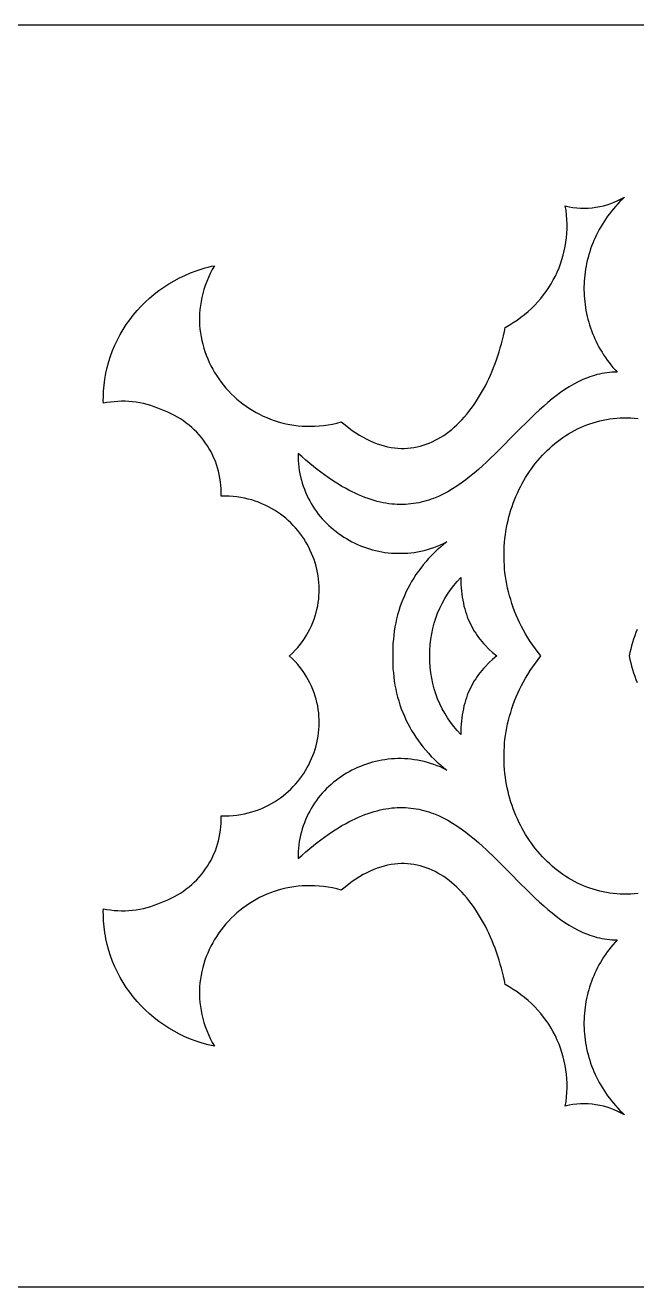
# Model space of a CAD drawing. Extents: x 759 to 1559, y -443 to -303.
# Drawn here: x 881.5 to 949.3, y -442.8 to -302.8 of the extents above; entities that cross this region are included whole.
import ezdxf

# ---------------------------------------------------------------- set-up
doc = ezdxf.new("R2010")
doc.units = 0
doc.layers.add('LAYER_2', color=174, linetype='CONTINUOUS')

msp = doc.modelspace()

# ---------------------------------------------------------------- linework, layer by layer
at = {"layer": 'LAYER_2'}
for points in [[(758.95, -442.83), (1558.95, -442.83), (1558.95, -302.83), (758.95, -302.83)], [(947.93, -321.9), (947.66, -322.16), (947.41, -322.41), (947.16, -322.67), (946.92, -322.94), (946.68, -323.21), (946.46, -323.48), (946.24, -323.76), (946.03, -324.04), (945.83, -324.32), (945.64, -324.61), (945.46, -324.9), (945.28, -325.2), (945.11, -325.5), (944.95, -325.8), (944.8, -326.1), (944.65, -326.41), (944.52, -326.72), (944.39, -327.03), (944.27, -327.34), (944.16, -327.66), (944.05, -327.97), (943.96, -328.29), (943.87, -328.61), (943.79, -328.94), (943.71, -329.26), (943.65, -329.58), (943.59, -329.91), (943.55, -330.24), (943.5, -330.56), (943.47, -330.89), (943.45, -331.22), (943.43, -331.55), (943.42, -331.88), (943.42, -332.21), (943.43, -332.53), (943.45, -332.86), (943.47, -333.19), (943.5, -333.52), (943.54, -333.84), (943.59, -334.17), (943.64, -334.49), (943.7, -334.82), (943.78, -335.14), (943.85, -335.46), (943.94, -335.78), (944.04, -336.09), (944.14, -336.41), (944.25, -336.72), (944.37, -337.03), (944.5, -337.34), (944.63, -337.65), (944.77, -337.95), (944.92, -338.25), (945.08, -338.55), (945.25, -338.84), (945.42, -339.13), (945.6, -339.42), (945.79, -339.71), (945.99, -339.99), (946.2, -340.26), (946.41, -340.53), (946.63, -340.8), (946.86, -341.07), (947.1, -341.33), (946.81, -341.33), (946.52, -341.34), (946.24, -341.37), (945.96, -341.4), (945.68, -341.44), (945.41, -341.49), (945.13, -341.55), (944.86, -341.61), (944.59, -341.69), (944.33, -341.77), (944.06, -341.85), (943.8, -341.95), (943.29, -342.16), (942.78, -342.4), (942.28, -342.67), (941.79, -342.95), (941.3, -343.27), (940.82, -343.6), (940.35, -343.95), (939.88, -344.31), (939.41, -344.7), (938.95, -345.1), (938.49, -345.51), (938.04, -345.93), (937.14, -346.8), (936.24, -347.69), (935.35, -348.6), (934.45, -349.52), (933.55, -350.42), (933.1, -350.86), (932.64, -351.29), (932.18, -351.72), (931.72, -352.13), (931.25, -352.53), (930.77, -352.92), (930.3, -353.29), (929.81, -353.65), (929.32, -353.98), (928.82, -354.3), (928.31, -354.6), (927.8, -354.87), (927.28, -355.12), (926.74, -355.34), (926.47, -355.44), (926.2, -355.53), (925.93, -355.61), (925.65, -355.69), (925.37, -355.76), (925.09, -355.82), (924.8, -355.88), (924.51, -355.92), (924.22, -355.96), (923.93, -355.99), (923.63, -356.01), (923.33, -356.02), (923.03, -356.02), (922.72, -356.01), (922.41, -355.99), (922.1, -355.97), (921.78, -355.93), (921.46, -355.88), (921.14, -355.82), (920.81, -355.75), (920.48, -355.67), (920.15, -355.58), (919.81, -355.47), (919.47, -355.36), (919.12, -355.23), (918.77, -355.1), (918.42, -354.95), (918.06, -354.78), (917.7, -354.61), (917.33, -354.42), (916.96, -354.22), (916.58, -354.01), (916.2, -353.78), (915.82, -353.54), (915.43, -353.29), (915.04, -353.02), (914.64, -352.74), (914.24, -352.44), (913.83, -352.13), (913.42, -351.81), (913, -351.47), (912.58, -351.11), (912.15, -350.74), (911.72, -350.36), (911.72, -350.74), (911.73, -351.12), (911.76, -351.5), (911.8, -351.87), (911.85, -352.24), (911.91, -352.6), (911.99, -352.96), (912.08, -353.31), (912.18, -353.66), (912.29, -354), (912.41, -354.33), (912.54, -354.66), (912.68, -354.99), (912.84, -355.31), (913, -355.62), (913.17, -355.92), (913.36, -356.22), (913.55, -356.51), (913.75, -356.8), (913.96, -357.08), (914.18, -357.35), (914.4, -357.61), (914.64, -357.87), (914.88, -358.11), (915.13, -358.36), (915.39, -358.59), (915.65, -358.81), (915.92, -359.03), (916.2, -359.24), (916.49, -359.44), (916.78, -359.63), (917.07, -359.81), (917.38, -359.99), (917.68, -360.15), (918, -360.31), (918.31, -360.45), (918.64, -360.59), (918.96, -360.72), (919.29, -360.84), (919.63, -360.94), (919.97, -361.04), (920.31, -361.13), (920.66, -361.21), (921, -361.27), (921.35, -361.33), (921.71, -361.37), (922.06, -361.41), (922.42, -361.43), (922.78, -361.44), (923.14, -361.44), (923.5, -361.43), (923.87, -361.41), (924.23, -361.38), (924.59, -361.33), (924.96, -361.27), (925.32, -361.2), (925.69, -361.12), (926.05, -361.02), (926.41, -360.92), (926.78, -360.79), (927.14, -360.66), (927.5, -360.51), (927.85, -360.35), (928.21, -360.18), (927.85, -360.47), (927.49, -360.76), (927.15, -361.07), (926.82, -361.38), (926.49, -361.7), (926.18, -362.03), (925.88, -362.37), (925.59, -362.72), (925.31, -363.07), (925.05, -363.43), (924.79, -363.8), (924.55, -364.18), (924.31, -364.56), (924.09, -364.95), (923.88, -365.35), (923.68, -365.75), (923.5, -366.16), (923.32, -366.57), (923.16, -366.99), (923.01, -367.41), (922.88, -367.84), (922.75, -368.28), (922.64, -368.72), (922.54, -369.16), (922.46, -369.61), (922.38, -370.06), (922.32, -370.51), (922.28, -370.97), (922.24, -371.43), (922.22, -371.9), (922.21, -372.36), (922.22, -372.83), (922.21, -373.3), (922.22, -373.77), (922.24, -374.24), (922.28, -374.7), (922.32, -375.16), (922.38, -375.61), (922.46, -376.06), (922.54, -376.51), (922.64, -376.95), (922.75, -377.39), (922.88, -377.82), (923.01, -378.25), (923.16, -378.68), (923.32, -379.1), (923.5, -379.51), (923.68, -379.92), (923.88, -380.32), (924.09, -380.72), (924.31, -381.11), (924.55, -381.49), (924.79, -381.86), (925.05, -382.23), (925.31, -382.6), (925.59, -382.95), (925.88, -383.3), (926.18, -383.63), (926.49, -383.97), (926.82, -384.29), (927.15, -384.6), (927.49, -384.91), (927.85, -385.2), (928.21, -385.49), (927.85, -385.31), (927.5, -385.15), (927.14, -385.01), (926.78, -384.87), (926.41, -384.75), (926.05, -384.64), (925.69, -384.55), (925.32, -384.47), (924.96, -384.4), (924.59, -384.34), (924.23, -384.29), (923.87, -384.26), (923.5, -384.23), (923.14, -384.22), (922.78, -384.22), (922.42, -384.24), (922.06, -384.26), (921.71, -384.29), (921.35, -384.34), (921, -384.4), (920.66, -384.46), (920.31, -384.54), (919.97, -384.63), (919.63, -384.72), (919.29, -384.83), (918.96, -384.95), (918.64, -385.08), (918.31, -385.21), (918, -385.36), (917.68, -385.52), (917.38, -385.68), (917.07, -385.85), (916.78, -386.04), (916.49, -386.23), (916.2, -386.43), (915.92, -386.64), (915.65, -386.85), (915.39, -387.08), (915.13, -387.31), (914.88, -387.55), (914.64, -387.8), (914.4, -388.06), (914.18, -388.32), (913.96, -388.59), (913.75, -388.87), (913.55, -389.16), (913.36, -389.45), (913.17, -389.75), (913, -390.05), (912.84, -390.36), (912.68, -390.68), (912.54, -391), (912.41, -391.33), (912.29, -391.67), (912.18, -392.01), (912.08, -392.36), (911.99, -392.71), (911.91, -393.07), (911.85, -393.43), (911.8, -393.8), (911.76, -394.17), (911.73, -394.54), (911.72, -394.93), (911.72, -395.31), (912.15, -394.93), (912.58, -394.56), (913, -394.2), (913.42, -393.86), (913.83, -393.54), (914.24, -393.23), (914.64, -392.93), (915.04, -392.65), (915.43, -392.38), (915.82, -392.13), (916.2, -391.89), (916.58, -391.66), (916.96, -391.45), (917.33, -391.25), (917.7, -391.06), (918.06, -390.89), (918.42, -390.72), (918.77, -390.57), (919.12, -390.43), (919.47, -390.31), (919.81, -390.19), (920.15, -390.09), (920.48, -390), (920.81, -389.92), (921.14, -389.85), (921.46, -389.79), (921.78, -389.74), (922.1, -389.7), (922.41, -389.67), (922.72, -389.66), (923.03, -389.65), (923.33, -389.65), (923.63, -389.66), (923.93, -389.68), (924.22, -389.71), (924.51, -389.74), (924.8, -389.79), (925.09, -389.84), (925.37, -389.91), (925.65, -389.98), (925.93, -390.05), (926.2, -390.14), (926.47, -390.23), (926.74, -390.33), (927.28, -390.55), (927.8, -390.8), (928.31, -391.07), (928.82, -391.37), (929.32, -391.68), (929.81, -392.02), (930.3, -392.38), (930.77, -392.75), (931.25, -393.14), (931.72, -393.54), (932.18, -393.95), (932.64, -394.38), (933.55, -395.25), (934.45, -396.15), (935.35, -397.06), (936.24, -397.97), (937.14, -398.87), (937.59, -399.31), (938.04, -399.74), (938.49, -400.16), (938.95, -400.57), (939.41, -400.97), (939.88, -401.35), (940.35, -401.72), (940.82, -402.07), (941.3, -402.4), (941.79, -402.71), (942.28, -403), (942.78, -403.27), (943.29, -403.51), (943.8, -403.72), (944.06, -403.81), (944.33, -403.9), (944.59, -403.98), (944.86, -404.06), (945.13, -404.12), (945.41, -404.18), (945.68, -404.23), (945.96, -404.27), (946.24, -404.3), (946.52, -404.32), (946.81, -404.34), (947.1, -404.34), (946.86, -404.6), (946.63, -404.87), (946.41, -405.13), (946.2, -405.41), (945.99, -405.68), (945.79, -405.96), (945.6, -406.25), (945.42, -406.53), (945.25, -406.83), (945.08, -407.12), (944.92, -407.42), (944.77, -407.72), (944.63, -408.02), (944.5, -408.33), (944.37, -408.63), (944.25, -408.95), (944.14, -409.26), (944.04, -409.57), (943.94, -409.89), (943.85, -410.21), (943.78, -410.53), (943.7, -410.85), (943.64, -411.17), (943.59, -411.5), (943.54, -411.82), (943.5, -412.15), (943.47, -412.48), (943.45, -412.81), (943.43, -413.13), (943.42, -413.46), (943.42, -413.79), (943.43, -414.12), (943.45, -414.45), (943.47, -414.78), (943.5, -415.1), (943.55, -415.43), (943.59, -415.76), (943.65, -416.08), (943.71, -416.41), (943.79, -416.73), (943.87, -417.05), (943.96, -417.38), (944.05, -417.69), (944.16, -418.01), (944.27, -418.33), (944.39, -418.64), (944.52, -418.95), (944.65, -419.26), (944.8, -419.57), (944.95, -419.87), (945.11, -420.17), (945.28, -420.47), (945.46, -420.76), (945.64, -421.06), (945.83, -421.34), (946.03, -421.63), (946.24, -421.91), (946.46, -422.19), (946.68, -422.46), (946.92, -422.73), (947.16, -423), (947.41, -423.26), (947.66, -423.51), (947.93, -423.76), (947.55, -423.56), (947.17, -423.37), (946.78, -423.2), (946.38, -423.05), (945.98, -422.91), (945.57, -422.8), (945.16, -422.71), (944.74, -422.64), (944.32, -422.58), (943.89, -422.55), (943.47, -422.54), (943.04, -422.54), (942.62, -422.57), (942.19, -422.62), (941.77, -422.69), (941.35, -422.78), (941.43, -422.27), (941.49, -421.76), (941.53, -421.26), (941.55, -420.75), (941.54, -420.25), (941.52, -419.75), (941.48, -419.25), (941.42, -418.76), (941.34, -418.27), (941.24, -417.79), (941.12, -417.31), (940.98, -416.83), (940.82, -416.37), (940.65, -415.9), (940.46, -415.45), (940.25, -415), (940.02, -414.56), (939.77, -414.13), (939.51, -413.71), (939.23, -413.3), (938.94, -412.9), (938.63, -412.51), (938.3, -412.13), (937.96, -411.76), (937.6, -411.41), (937.23, -411.06), (936.84, -410.73), (936.43, -410.42), (936.02, -410.12), (935.58, -409.83), (935.14, -409.56), (934.68, -409.3), (934.59, -408.84), (934.49, -408.38), (934.38, -407.92), (934.26, -407.47), (934.14, -407.02), (934.01, -406.58), (933.87, -406.14), (933.72, -405.7), (933.56, -405.27), (933.4, -404.85), (933.23, -404.43), (933.06, -404.02), (932.87, -403.61), (932.68, -403.21), (932.48, -402.82), (932.28, -402.43), (932.07, -402.06), (931.85, -401.69), (931.62, -401.33), (931.39, -400.97), (931.15, -400.63), (930.91, -400.3), (930.66, -399.97), (930.41, -399.66), (930.14, -399.35), (929.88, -399.06), (929.6, -398.77), (929.33, -398.5), (929.04, -398.24), (928.75, -397.99), (928.46, -397.76), (928.16, -397.53), (927.86, -397.32), (927.55, -397.12), (927.23, -396.94), (926.91, -396.76), (926.59, -396.61), (926.26, -396.46), (925.93, -396.34), (925.59, -396.22), (925.25, -396.12), (924.91, -396.04), (924.56, -395.98), (924.21, -395.92), (923.85, -395.89), (923.49, -395.87), (923.13, -395.87), (922.76, -395.89), (922.39, -395.93), (922.02, -395.98), (921.64, -396.05), (921.26, -396.15), (920.88, -396.26), (920.49, -396.39), (920.11, -396.53), (919.72, -396.7), (919.32, -396.89), (918.93, -397.1), (918.53, -397.34), (918.13, -397.59), (917.73, -397.86), (917.33, -398.16), (916.92, -398.48), (916.51, -398.82), (916.02, -398.69), (915.53, -398.58), (915.04, -398.49), (914.55, -398.42), (914.07, -398.37), (913.59, -398.34), (913.11, -398.33), (912.64, -398.33), (912.17, -398.35), (911.71, -398.39), (911.26, -398.45), (910.81, -398.52), (910.36, -398.61), (909.92, -398.71), (909.49, -398.83), (909.07, -398.97), (908.65, -399.12), (908.24, -399.28), (907.84, -399.46), (907.44, -399.65), (907.06, -399.86), (906.68, -400.08), (906.31, -400.31), (905.95, -400.55), (905.6, -400.81), (905.26, -401.07), (904.93, -401.35), (904.61, -401.64), (904.3, -401.94), (904, -402.25), (903.72, -402.56), (903.44, -402.89), (903.18, -403.23), (902.93, -403.57), (902.69, -403.93), (902.46, -404.29), (902.25, -404.66), (902.05, -405.04), (901.86, -405.42), (901.69, -405.81), (901.53, -406.2), (901.38, -406.6), (901.25, -407.01), (901.14, -407.42), (901.04, -407.84), (900.95, -408.26), (900.89, -408.68), (900.83, -409.11), (900.8, -409.54), (900.78, -409.98), (900.78, -410.41), (900.79, -410.85), (900.83, -411.29), (900.88, -411.74), (900.95, -412.18), (901.04, -412.62), (901.14, -413.07), (901.27, -413.51), (901.42, -413.95), (901.58, -414.4), (901.77, -414.84), (901.97, -415.28), (902.2, -415.71), (902.45, -416.15), (902.1, -416.07), (901.76, -415.99), (901.09, -415.8), (900.43, -415.59), (899.79, -415.34), (899.16, -415.08), (898.55, -414.79), (897.96, -414.47), (897.38, -414.13), (896.82, -413.77), (896.28, -413.38), (895.75, -412.98), (895.25, -412.55), (894.77, -412.11), (894.3, -411.64), (893.86, -411.16), (893.44, -410.66), (893.04, -410.15), (892.66, -409.61), (892.31, -409.07), (891.98, -408.5), (891.68, -407.93), (891.4, -407.34), (891.15, -406.74), (890.92, -406.12), (890.72, -405.5), (890.55, -404.86), (890.4, -404.22), (890.34, -403.89), (890.29, -403.56), (890.24, -403.24), (890.2, -402.9), (890.17, -402.57), (890.14, -402.24), (890.13, -401.9), (890.12, -401.56), (890.11, -401.22), (890.12, -400.88), (890.52, -400.96), (890.92, -401.02), (891.33, -401.06), (891.73, -401.09), (892.14, -401.1), (892.55, -401.1), (892.96, -401.08), (893.36, -401.04), (893.77, -400.99), (894.17, -400.93), (894.58, -400.84), (894.97, -400.74), (895.37, -400.63), (895.76, -400.5), (896.15, -400.35), (896.54, -400.18), (896.91, -400.04), (897.28, -399.89), (897.64, -399.72), (898, -399.54), (898.34, -399.35), (898.68, -399.14), (899, -398.92), (899.32, -398.69), (899.62, -398.45), (899.92, -398.2), (900.2, -397.93), (900.47, -397.66), (900.74, -397.38), (900.99, -397.08), (901.23, -396.78), (901.45, -396.47), (901.67, -396.15), (901.87, -395.82), (902.06, -395.49), (902.23, -395.15), (902.39, -394.8), (902.54, -394.44), (902.67, -394.08), (902.79, -393.71), (902.89, -393.34), (902.98, -392.96), (903.05, -392.57), (903.11, -392.18), (903.15, -391.79), (903.17, -391.39), (903.18, -390.99), (903.17, -390.59), (903.62, -390.59), (904.07, -390.57), (904.5, -390.54), (904.93, -390.49), (905.35, -390.43), (905.76, -390.35), (906.17, -390.25), (906.57, -390.14), (906.96, -390.02), (907.34, -389.89), (907.71, -389.74), (908.07, -389.57), (908.42, -389.4), (908.77, -389.21), (909.1, -389.02), (909.43, -388.81), (909.75, -388.59), (910.05, -388.35), (910.35, -388.11), (910.63, -387.86), (910.91, -387.6), (911.18, -387.33), (911.43, -387.05), (911.68, -386.77), (911.91, -386.47), (912.13, -386.17), (912.34, -385.86), (912.54, -385.55), (912.73, -385.22), (912.91, -384.9), (913.07, -384.56), (913.22, -384.22), (913.36, -383.88), (913.49, -383.53), (913.61, -383.18), (913.71, -382.82), (913.8, -382.46), (913.87, -382.1), (913.94, -381.73), (913.99, -381.36), (914.02, -380.99), (914.05, -380.62), (914.06, -380.25), (914.05, -379.88), (914.03, -379.5), (914, -379.13), (913.95, -378.76), (913.89, -378.38), (913.81, -378.01), (913.72, -377.64), (913.61, -377.28), (913.49, -376.91), (913.35, -376.55), (913.2, -376.19), (913.03, -375.83), (912.84, -375.48), (912.64, -375.13), (912.42, -374.79), (912.19, -374.45), (911.94, -374.11), (911.67, -373.79), (911.39, -373.46), (911.08, -373.15), (910.76, -372.84), (910.76, -372.84), (910.76, -372.84), (910.76, -372.84), (910.76, -372.83), (910.76, -372.83), (910.76, -372.83), (910.76, -372.83), (910.76, -372.83), (911.08, -372.52), (911.39, -372.2), (911.67, -371.88), (911.94, -371.55), (912.19, -371.22), (912.42, -370.88), (912.64, -370.54), (912.84, -370.19), (913.03, -369.84), (913.2, -369.48), (913.35, -369.12), (913.49, -368.76), (913.61, -368.39), (913.72, -368.02), (913.81, -367.66), (913.89, -367.28), (913.95, -366.91), (914, -366.54), (914.03, -366.17), (914.05, -365.79), (914.06, -365.42), (914.05, -365.05), (914.02, -364.68), (913.99, -364.31), (913.94, -363.94), (913.87, -363.57), (913.8, -363.21), (913.71, -362.85), (913.61, -362.49), (913.49, -362.14), (913.36, -361.79), (913.22, -361.45), (913.07, -361.11), (912.91, -360.77), (912.73, -360.44), (912.54, -360.12), (912.34, -359.81), (912.13, -359.5), (911.91, -359.2), (911.68, -358.9), (911.43, -358.61), (911.18, -358.34), (910.91, -358.07), (910.63, -357.81), (910.35, -357.55), (910.05, -357.31), (909.75, -357.08), (909.43, -356.86), (909.1, -356.65), (908.77, -356.45), (908.42, -356.27), (908.07, -356.09), (907.71, -355.93), (907.34, -355.78), (906.96, -355.65), (906.57, -355.52), (906.17, -355.42), (905.76, -355.32), (905.35, -355.24), (904.93, -355.18), (904.5, -355.13), (904.07, -355.1), (903.62, -355.08), (903.17, -355.08), (903.18, -354.68), (903.17, -354.28), (903.15, -353.88), (903.11, -353.49), (903.05, -353.1), (902.98, -352.71), (902.89, -352.33), (902.79, -351.96), (902.67, -351.59), (902.54, -351.23), (902.39, -350.87), (902.23, -350.52), (902.06, -350.18), (901.87, -349.84), (901.67, -349.52), (901.45, -349.2), (901.23, -348.89), (900.99, -348.58), (900.74, -348.29), (900.47, -348.01), (900.2, -347.73), (899.92, -347.47), (899.62, -347.22), (899.32, -346.98), (899, -346.75), (898.68, -346.53), (898.34, -346.32), (898, -346.13), (897.64, -345.95), (897.28, -345.78), (896.91, -345.62), (896.54, -345.48), (896.15, -345.32), (895.76, -345.17), (895.37, -345.04), (894.97, -344.92), (894.58, -344.82), (894.17, -344.74), (893.77, -344.67), (893.36, -344.62), (892.96, -344.59), (892.55, -344.57), (892.14, -344.57), (891.73, -344.58), (891.33, -344.61), (890.92, -344.65), (890.52, -344.71), (890.12, -344.79), (890.11, -344.45), (890.12, -344.11), (890.13, -343.77), (890.14, -343.43), (890.17, -343.1), (890.2, -342.76), (890.24, -342.43), (890.29, -342.1), (890.4, -341.45), (890.55, -340.81), (890.72, -340.17), (890.92, -339.55), (891.15, -338.93), (891.4, -338.33), (891.68, -337.74), (891.98, -337.16), (892.31, -336.6), (892.66, -336.05), (893.04, -335.52), (893.44, -335.01), (893.86, -334.51), (894.3, -334.02), (894.77, -333.56), (895.25, -333.11), (895.75, -332.69), (896.28, -332.28), (896.82, -331.9), (897.38, -331.54), (897.96, -331.2), (898.55, -330.88), (899.16, -330.59), (899.79, -330.32), (900.43, -330.08), (901.09, -329.87), (901.42, -329.77), (901.76, -329.68), (902.1, -329.59), (902.45, -329.52), (902.2, -329.95), (901.97, -330.39), (901.77, -330.83), (901.58, -331.27), (901.42, -331.72), (901.27, -332.16), (901.14, -332.6), (901.04, -333.05), (900.95, -333.49), (900.88, -333.93), (900.83, -334.37), (900.79, -334.81), (900.78, -335.25), (900.78, -335.69), (900.8, -336.12), (900.83, -336.56), (900.89, -336.98), (900.95, -337.41), (901.04, -337.83), (901.14, -338.24), (901.25, -338.66), (901.38, -339.06), (901.53, -339.46), (901.69, -339.86), (901.86, -340.25), (902.05, -340.63), (902.25, -341.01), (902.46, -341.38), (902.69, -341.74), (902.93, -342.09), (903.18, -342.44), (903.44, -342.78), (903.72, -343.1), (904, -343.42), (904.3, -343.73), (904.61, -344.03), (904.93, -344.32), (905.26, -344.6), (905.6, -344.86), (905.95, -345.12), (906.31, -345.36), (906.68, -345.59), (907.06, -345.81), (907.44, -346.01), (907.84, -346.21), (908.24, -346.38), (908.65, -346.55), (909.07, -346.7), (909.49, -346.83), (909.92, -346.95), (910.36, -347.06), (910.81, -347.15), (911.26, -347.22), (911.71, -347.28), (912.17, -347.32), (912.64, -347.34), (913.11, -347.34), (913.59, -347.33), (914.07, -347.3), (914.55, -347.25), (915.04, -347.18), (915.53, -347.09), (916.02, -346.98), (916.51, -346.85), (916.92, -347.19), (917.33, -347.51), (917.73, -347.8), (918.13, -348.08), (918.53, -348.33), (918.93, -348.56), (919.32, -348.77), (919.72, -348.96), (920.11, -349.13), (920.49, -349.28), (920.88, -349.41), (921.26, -349.52), (921.64, -349.61), (922.02, -349.69), (922.39, -349.74), (922.76, -349.78), (923.13, -349.79), (923.49, -349.79), (923.85, -349.78), (924.21, -349.74), (924.56, -349.69), (924.91, -349.63), (925.25, -349.54), (925.59, -349.45), (925.93, -349.33), (926.26, -349.2), (926.59, -349.06), (926.91, -348.9), (927.23, -348.73), (927.55, -348.55), (927.86, -348.35), (928.16, -348.14), (928.46, -347.91), (928.75, -347.68), (929.04, -347.43), (929.33, -347.17), (929.6, -346.89), (929.88, -346.61), (930.14, -346.32), (930.41, -346.01), (930.66, -345.7), (930.91, -345.37), (931.15, -345.04), (931.39, -344.69), (931.62, -344.34), (931.85, -343.98), (932.07, -343.61), (932.28, -343.23), (932.48, -342.85), (932.68, -342.46), (932.87, -342.06), (933.06, -341.65), (933.23, -341.24), (933.4, -340.82), (933.56, -340.39), (933.72, -339.97), (933.87, -339.53), (934.01, -339.09), (934.14, -338.65), (934.26, -338.2), (934.38, -337.75), (934.49, -337.29), (934.59, -336.83), (934.68, -336.37), (935.14, -336.11), (935.58, -335.84), (936.02, -335.55), (936.43, -335.25), (936.84, -334.93), (937.23, -334.6), (937.6, -334.26), (937.96, -333.91), (938.3, -333.54), (938.63, -333.16), (938.94, -332.77), (939.23, -332.37), (939.51, -331.95), (939.77, -331.53), (940.02, -331.1), (940.25, -330.67), (940.46, -330.22), (940.65, -329.76), (940.82, -329.3), (940.98, -328.83), (941.12, -328.36), (941.24, -327.88), (941.34, -327.4), (941.42, -326.91), (941.48, -326.41), (941.52, -325.92), (941.54, -325.42), (941.55, -324.91), (941.53, -324.41), (941.49, -323.9), (941.43, -323.4), (941.35, -322.89), (941.77, -322.98), (942.19, -323.05), (942.62, -323.1), (943.04, -323.12), (943.47, -323.13), (943.89, -323.12), (944.32, -323.08), (944.74, -323.03), (945.16, -322.96), (945.57, -322.87), (945.98, -322.75), (946.38, -322.62), (946.78, -322.47), (947.17, -322.3), (947.55, -322.11)], [(929.77, -364.12), (929.77, -364.51), (929.78, -364.89), (929.81, -365.26), (929.84, -365.62), (929.88, -365.97), (929.92, -366.32), (929.98, -366.65), (930.04, -366.98), (930.11, -367.3), (930.19, -367.61), (930.28, -367.91), (930.38, -368.2), (930.48, -368.49), (930.59, -368.77), (930.71, -369.04), (930.84, -369.31), (930.97, -369.57), (931.11, -369.82), (931.25, -370.07), (931.41, -370.31), (931.57, -370.55), (931.73, -370.78), (931.91, -371.01), (932.09, -371.23), (932.27, -371.44), (932.47, -371.65), (932.87, -372.06), (933.29, -372.46), (933.74, -372.83), (933.29, -373.21), (932.87, -373.61), (932.47, -374.02), (932.27, -374.23), (932.09, -374.44), (931.91, -374.66), (931.73, -374.89), (931.57, -375.12), (931.41, -375.35), (931.25, -375.6), (931.11, -375.84), (930.97, -376.1), (930.84, -376.36), (930.71, -376.62), (930.59, -376.9), (930.48, -377.18), (930.38, -377.46), (930.28, -377.76), (930.19, -378.06), (930.11, -378.37), (930.04, -378.69), (929.98, -379.02), (929.92, -379.35), (929.88, -379.69), (929.84, -380.05), (929.81, -380.41), (929.78, -380.78), (929.77, -381.16), (929.77, -381.55), (929.36, -381.11), (928.97, -380.66), (928.61, -380.18), (928.28, -379.7), (927.97, -379.19), (927.68, -378.68), (927.42, -378.14), (927.19, -377.6), (926.99, -377.04), (926.81, -376.47), (926.66, -375.89), (926.54, -375.3), (926.44, -374.7), (926.38, -374.08), (926.34, -373.46), (926.34, -372.83), (926.34, -372.2), (926.38, -371.58), (926.44, -370.97), (926.54, -370.37), (926.66, -369.78), (926.81, -369.2), (926.99, -368.63), (927.19, -368.07), (927.42, -367.52), (927.68, -366.99), (927.97, -366.47), (928.28, -365.97), (928.61, -365.48), (928.97, -365.01), (929.36, -364.56)]]:
    msp.add_lwpolyline(points, close=True, dxfattribs=at)
for points in [[(949.42, -399.18), (949.02, -399.22), (948.62, -399.25), (948.22, -399.26), (947.83, -399.27), (947.44, -399.25), (947.05, -399.23), (946.67, -399.19), (946.28, -399.14), (945.91, -399.08), (945.53, -399.01), (945.16, -398.92), (944.8, -398.83), (944.44, -398.72), (944.08, -398.6), (943.73, -398.48), (943.38, -398.34), (943.04, -398.19), (942.7, -398.03), (942.37, -397.86), (942.04, -397.68), (941.72, -397.49), (941.4, -397.29), (941.09, -397.08), (940.78, -396.86), (940.48, -396.64), (940.19, -396.4), (939.9, -396.16), (939.62, -395.91), (939.34, -395.65), (939.07, -395.38), (938.81, -395.11), (938.55, -394.82), (938.3, -394.53), (938.06, -394.23), (937.82, -393.93), (937.59, -393.62), (937.37, -393.3), (937.16, -392.98), (936.95, -392.65), (936.75, -392.31), (936.56, -391.97), (936.37, -391.62), (936.2, -391.27), (936.03, -390.91), (935.87, -390.54), (935.72, -390.18), (935.58, -389.8), (935.45, -389.43), (935.32, -389.04), (935.2, -388.66), (935.1, -388.27), (935, -387.87), (934.91, -387.48), (934.83, -387.08), (934.76, -386.67), (934.7, -386.27), (934.65, -385.86), (934.61, -385.44), (934.58, -385.03), (934.56, -384.61), (934.55, -384.19), (934.55, -383.77), (934.56, -383.35), (934.59, -382.93), (934.62, -382.5), (934.66, -382.08), (934.72, -381.65), (934.78, -381.22), (934.86, -380.8), (934.95, -380.37), (935.05, -379.94), (935.16, -379.51), (935.29, -379.09), (935.42, -378.66), (935.57, -378.23), (935.73, -377.81), (935.9, -377.38), (936.09, -376.96), (936.28, -376.54), (936.49, -376.12), (936.72, -375.7), (936.95, -375.28), (937.2, -374.87), (937.46, -374.45), (937.74, -374.04), (938.03, -373.64), (938.33, -373.23), (938.65, -372.83), (938.33, -372.43), (938.03, -372.03), (937.74, -371.62), (937.46, -371.21), (937.2, -370.8), (936.95, -370.39), (936.72, -369.97), (936.49, -369.55), (936.28, -369.13), (936.09, -368.71), (935.9, -368.29), (935.73, -367.86), (935.57, -367.44), (935.42, -367.01), (935.29, -366.58), (935.16, -366.16), (935.05, -365.73), (934.95, -365.3), (934.86, -364.87), (934.78, -364.44), (934.72, -364.02), (934.66, -363.59), (934.62, -363.16), (934.59, -362.74), (934.56, -362.32), (934.55, -361.89), (934.55, -361.47), (934.56, -361.05), (934.58, -360.64), (934.61, -360.22), (934.65, -359.81), (934.7, -359.4), (934.76, -359), (934.83, -358.59), (934.91, -358.19), (935, -357.79), (935.1, -357.4), (935.2, -357.01), (935.32, -356.62), (935.45, -356.24), (935.58, -355.86), (935.72, -355.49), (935.87, -355.12), (936.03, -354.76), (936.2, -354.4), (936.37, -354.05), (936.56, -353.7), (936.75, -353.36), (936.95, -353.02), (937.16, -352.69), (937.37, -352.37), (937.59, -352.05), (937.82, -351.74), (938.06, -351.43), (938.3, -351.14), (938.55, -350.85), (938.81, -350.56), (939.07, -350.29), (939.34, -350.02), (939.62, -349.76), (939.9, -349.51), (940.19, -349.27), (940.48, -349.03), (940.78, -348.8), (941.09, -348.59), (941.4, -348.38), (941.72, -348.18), (942.04, -347.99), (942.37, -347.81), (942.7, -347.64), (943.04, -347.48), (943.38, -347.33), (943.73, -347.19), (944.08, -347.06), (944.44, -346.95), (944.8, -346.84), (945.16, -346.74), (945.53, -346.66), (945.91, -346.59), (946.28, -346.53), (946.67, -346.48), (947.05, -346.44), (947.44, -346.41), (947.83, -346.4), (948.22, -346.4), (948.62, -346.42), (949.02, -346.44), (949.42, -346.48)], [(949.31, -369.88), (949.17, -370.23), (949.04, -370.59), (948.91, -370.95), (948.8, -371.32), (948.7, -371.69), (948.6, -372.07), (948.52, -372.45), (948.44, -372.83), (948.52, -373.22), (948.6, -373.6), (948.7, -373.98), (948.8, -374.35), (948.91, -374.72), (949.04, -375.08), (949.17, -375.44), (949.31, -375.79)]]:
    msp.add_lwpolyline(points, dxfattribs=at)

doc.saveas('drawing.dxf')
